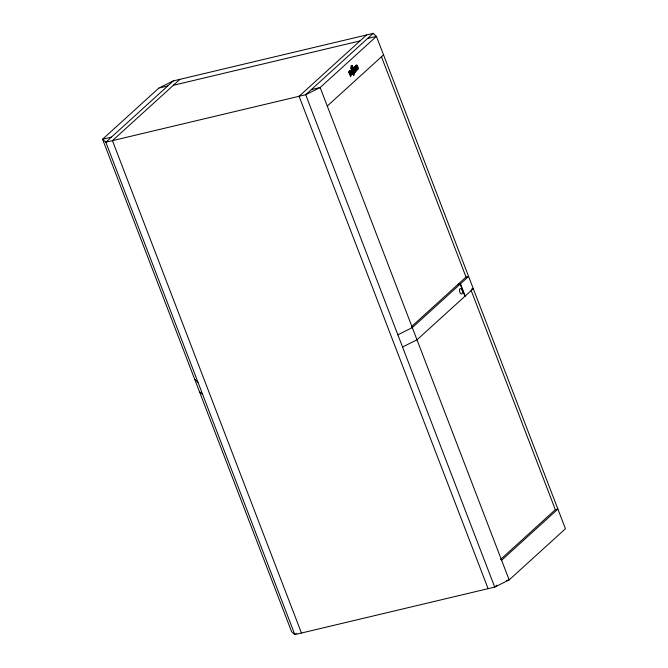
<?xml version="1.0" encoding="UTF-8"?>
<svg xmlns="http://www.w3.org/2000/svg" width="668" height="668" viewBox="0 0 668 668"><rect width="100%" height="100%" fill="white"/><g stroke="black" fill="none" stroke-linecap="round" stroke-linejoin="round"><path stroke-width="1" d="M351.71 68.078L351.869 68.495C350.074 69.497 351.502 66.783 352.495 66.825A0.918 0.451 76.6 0 0 352.22 66.065C351.251 65.213 351.585 68.395 351.134 66.182A1.094 0.543 76.6 0 1 351.335 65.673C353.614 65.639 352.37 68.378 351.276 67.977C352.921 68.804 350.525 69.021 351.268 67.201M351.585 66.95L351.41 66.115A1.094 0.543 76.6 0 1 351.61 65.606L351.627 65.589M353.689 68.303C351.443 67.911 358.282 77.062 353.422 68.37M351.986 68.011L351.585 69.472L353.831 75.158L353.915 73.538L352.303 69.004L353.831 75.158M353.564 75.217L353.506 73.196M355.042 66.833C354.374 68.445 358.783 69.831 355.702 71.234C355.142 70.925 357.664 69.388 355.376 68.979C354.449 68.52 354.165 66.758 355.251 66.324L355.485 66.917L354.925 66.825M352.136 74.607L352.378 72.545M354.466 67.844L353.706 68.111L355.493 71.71L353.982 68.044L354.316 67.167L352.838 68.336L352.98 68.996M158.834 88.093L102.555 139.245L291.565 631.627L294.839 634.6L494.712 587.097L509.166 579.908L565.445 528.755L376.435 36.373L373.161 33.4L173.288 80.903L158.834 88.093L167.693 85.988M173.288 80.903L105.828 142.217L294.839 634.6L296.233 633.331M179.901 79.333L112.441 140.647L301.452 633.03M366.548 34.97L299.089 96.284L488.099 588.667M373.161 33.4L305.71 94.714L105.828 142.217L102.555 139.245L111.414 137.14M350.633 72.745C348.671 73.722 351.969 72.303 350.249 73.664C352.879 79.784 346.024 71.109 350.683 70.474C351.727 75.484 353.33 74.524 351.176 70.457C351.318 67.986 353.606 73.121 352.579 74.432C350.925 75.217 349.18 70.917 350.683 70.482M352.22 68.896L352.938 68.428L354.533 72.57L354.09 72.987L352.22 68.896L352.938 68.428M356.161 65.314C357.43 63.911 358.958 69.004 357.505 69.806C356.119 69.823 354.449 66.207 355.927 65.715C360.52 77.505 354.457 56.772 357.121 69.355M348.805 72.002L350.141 70.975L350.366 71.534L349.339 72.077L350.667 76.085M350.934 70.065L351.652 69.597M351.585 69.472L352.303 69.004M352.838 68.336L354.316 67.167M355.209 66.182L355.927 65.715M356.436 65.247C358.783 65.614 357.647 74.649 355.652 65.781M349.339 72.077L350.366 71.534M350.399 76.152L351.118 75.684M353.815 73.046L354.533 72.578M354.775 72.177L355.217 71.777M352.27 74.515L350.241 70.883M355.05 72.111L355.493 71.71M327.262 106.045L383.549 54.893M411.279 326.844L466.039 277.07L468.602 276.46L412.315 327.612L397.869 334.802M500.591 559.45L555.333 509.692L557.897 509.083L501.618 560.235M496.808 585.193L494.712 587.097L305.71 94.714L320.156 87.525L376.435 36.373L367.575 38.477M355.885 71.184C358.549 69.397 352.545 67.476 355.476 66.917M351.944 68.988C349.364 67.618 354.366 67.652 351.527 65.581M355.251 66.324C351.852 67.585 357.964 70.04 355.334 70.591M402.553 347.001L416.999 339.82L473.286 288.668L471.575 289.069M173.354 85.287L360.002 40.923M355.702 71.234L355.601 70.524M350.249 73.664L350.867 73.305M311.296 89.629L320.156 87.525L509.166 579.908L506.21 580.609M457.914 284.451L460.477 283.842L465.162 296.049M457.672 284.677L460.235 284.067L464.92 296.266M351.168 67.201L351.911 67.635L352.22 66.892A0.918 0.451 76.6 0 0 351.944 66.132L351.351 66.14L351.318 67.017M354.065 67.802L354.048 67.234M194.714 379.332L197.987 382.305M199.398 391.531L202.671 394.504M354.224 72.612L352.671 68.495M349.08 71.935L349.356 72.386M352.495 68.829L354.09 72.987M349.865 71.033L350.099 71.593M350.366 72.812L350.591 73.371M381.353 56.471L466.039 277.07M471.09 290.246L555.333 509.692M354.984 66.382L355.209 66.984M349.614 72.01L350.09 73.246M353.113 68.27L353.255 68.929M350.416 70.541C351.36 76.595 354.057 73.622 351.376 69.656M459.567 289.611A2.781 1.369 76.6 0 0 461.246 293.987A2.781 1.369 76.6 0 0 462.081 290.279A2.781 1.369 76.6 0 0 459.567 289.611"/></g></svg>
